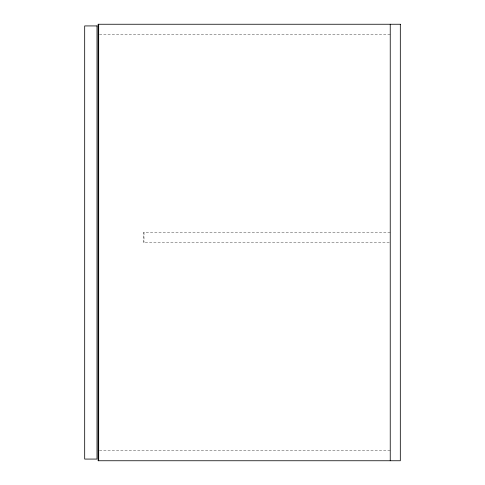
<?xml version="1.0" encoding="UTF-8"?>
<svg xmlns="http://www.w3.org/2000/svg" width="485" height="485" viewBox="0 0 485 485"><rect width="100%" height="100%" fill="white"/><g stroke="black" fill="none" stroke-linecap="round" stroke-linejoin="round"><path stroke-width="0.36" stroke-dasharray="2.42 1.82" d="M99.437 34.326L390.237 34.326M390.237 232.424L143.451 232.424L143.451 242.5L390.237 242.5M99.437 450.674L390.237 450.674M144.009 232.424L144.009 242.5"/><path stroke-width="0.73" d="M390.237 24.25L390.237 460.75M98.679 24.25L98.679 460.75M400.313 24.25L98.122 24.25L98.122 460.75L400.313 460.75L400.313 24.25M97 25.929L84.687 25.929L84.687 459.071L97 459.071L97 25.929"/></g></svg>
